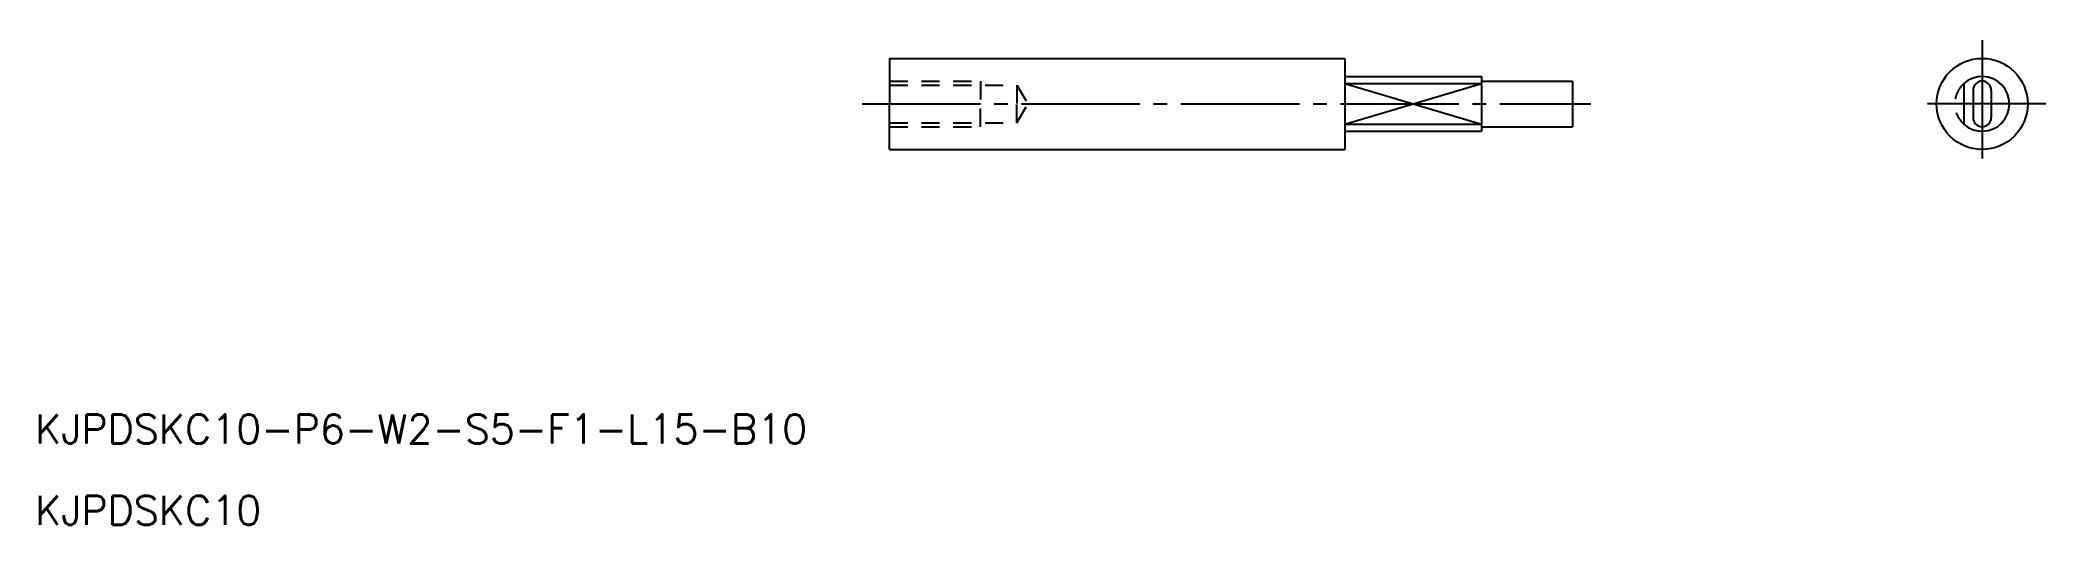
# Model space of a CAD drawing. Extents: x -17 to 203, y 139 to 192.
import ezdxf

# ---------------------------------------------------------------- set-up
doc = ezdxf.new("R2010")
doc.units = 0
doc.linetypes.add('CENTER', pattern=[17.5, 13, -1.5, 1.5, -1.5])
doc.linetypes.add('DASHED', pattern=[3.5, 2, -1.5])
doc.layers.get('0').update_dxf_attribs({"linetype": 'CONTINUOUS'})
doc.layers.add('CENTER', color=1, linetype='CENTER')
doc.styles.get("Standard").update_dxf_attribs({"font": 'txt.shx', "bigfont": '@extfont2.shx'})

msp = doc.modelspace()

# ---------------------------------------------------------------- linework, layer by layer
at = {"color": 7, "linetype": 'CONTINUOUS'}
for p, q in [((76.06, 189.99), (126.06, 189.99)), ((76.06, 189.99), (76.06, 184.99)), ((126.06, 189.99), (126.06, 179.99)), ((126.06, 187.99), (141.06, 187.99)), ((126.06, 187.22), (141.06, 187.22)), ((141.06, 187.99), (141.06, 181.99)), ((141.06, 187.49), (151.06, 187.49)), ((151.06, 187.49), (151.06, 182.49)), ((194.02, 187.22), (194.02, 182.75)), ((76.06, 179.99), (76.06, 184.99)), ((195.02, 186.49), (195.02, 183.49)), ((197.02, 186.49), (197.02, 183.49)), ((126.06, 182.75), (141.06, 182.75)), ((126.06, 181.99), (141.06, 181.99)), ((141.06, 182.49), (151.06, 182.49)), ((76.06, 179.99), (126.06, 179.99))]:
    msp.add_line(p, q, dxfattribs=at)
at = {"color": 3, "linetype": 'DASHED'}
for p, q in [((76.06, 187.49), (86.06, 187.49)), ((86.06, 187.49), (86.06, 184.99)), ((76.06, 187.05), (90.06, 187.05)), ((86.06, 182.49), (86.06, 184.99)), ((90.06, 187.05), (91.25, 184.99)), ((90.06, 187.05), (90.06, 184.99)), ((90.06, 182.92), (90.06, 184.99)), ((90.06, 182.92), (91.25, 184.99)), ((76.06, 182.92), (90.06, 182.92)), ((76.06, 182.49), (86.06, 182.49))]:
    msp.add_line(p, q, dxfattribs=at)
at = {"color": 3, "linetype": 'CONTINUOUS'}
for p, q in [((126.06, 187.22), (141.06, 182.75)), ((126.06, 182.75), (141.06, 187.22))]:
    msp.add_line(p, q, dxfattribs=at)
at = {"color": 7, "linetype": 'CONTINUOUS'}
msp.add_circle((196.02, 184.99), 5, dxfattribs=at)
at = {"color": 3, "linetype": 'DASHED'}
msp.add_arc((196.02, 184.99), 3, 131.8103, 228.1897, dxfattribs=at)
at = {"color": 7, "linetype": 'CONTINUOUS'}
for centre, radius, start, end in [((196.02, 184.99), 3, 228.1897, 131.8103), ((196.02, 186.49), 1, 0, 180), ((196.02, 183.49), 1, 180, 0)]:
    msp.add_arc(centre, radius, start, end, dxfattribs=at)
at = {"layer": 'CENTER', "color": 1, "linetype": 'CENTER'}
for p, q in [((196.02, 191.99), (196.02, 177.99)), ((196.02, 190.99), (196.02, 178.99)), ((73.06, 184.99), (153.06, 184.99)), ((203.02, 184.99), (189.02, 184.99))]:
    msp.add_line(p, q, dxfattribs=at)

# ---------------------------------------------------------------- texts
at = {"color": 7, "linetype": 'CONTINUOUS'}
for s, p in [('KJPDSKC10-P6-W2-S5-F1-L15-B10', (-17.73, 147.72)), ('KJPDSKC10', (-17.73, 138.79))]:
    msp.add_text(s, height=3.2, dxfattribs=at).set_placement(p)

doc.saveas('drawing.dxf')
